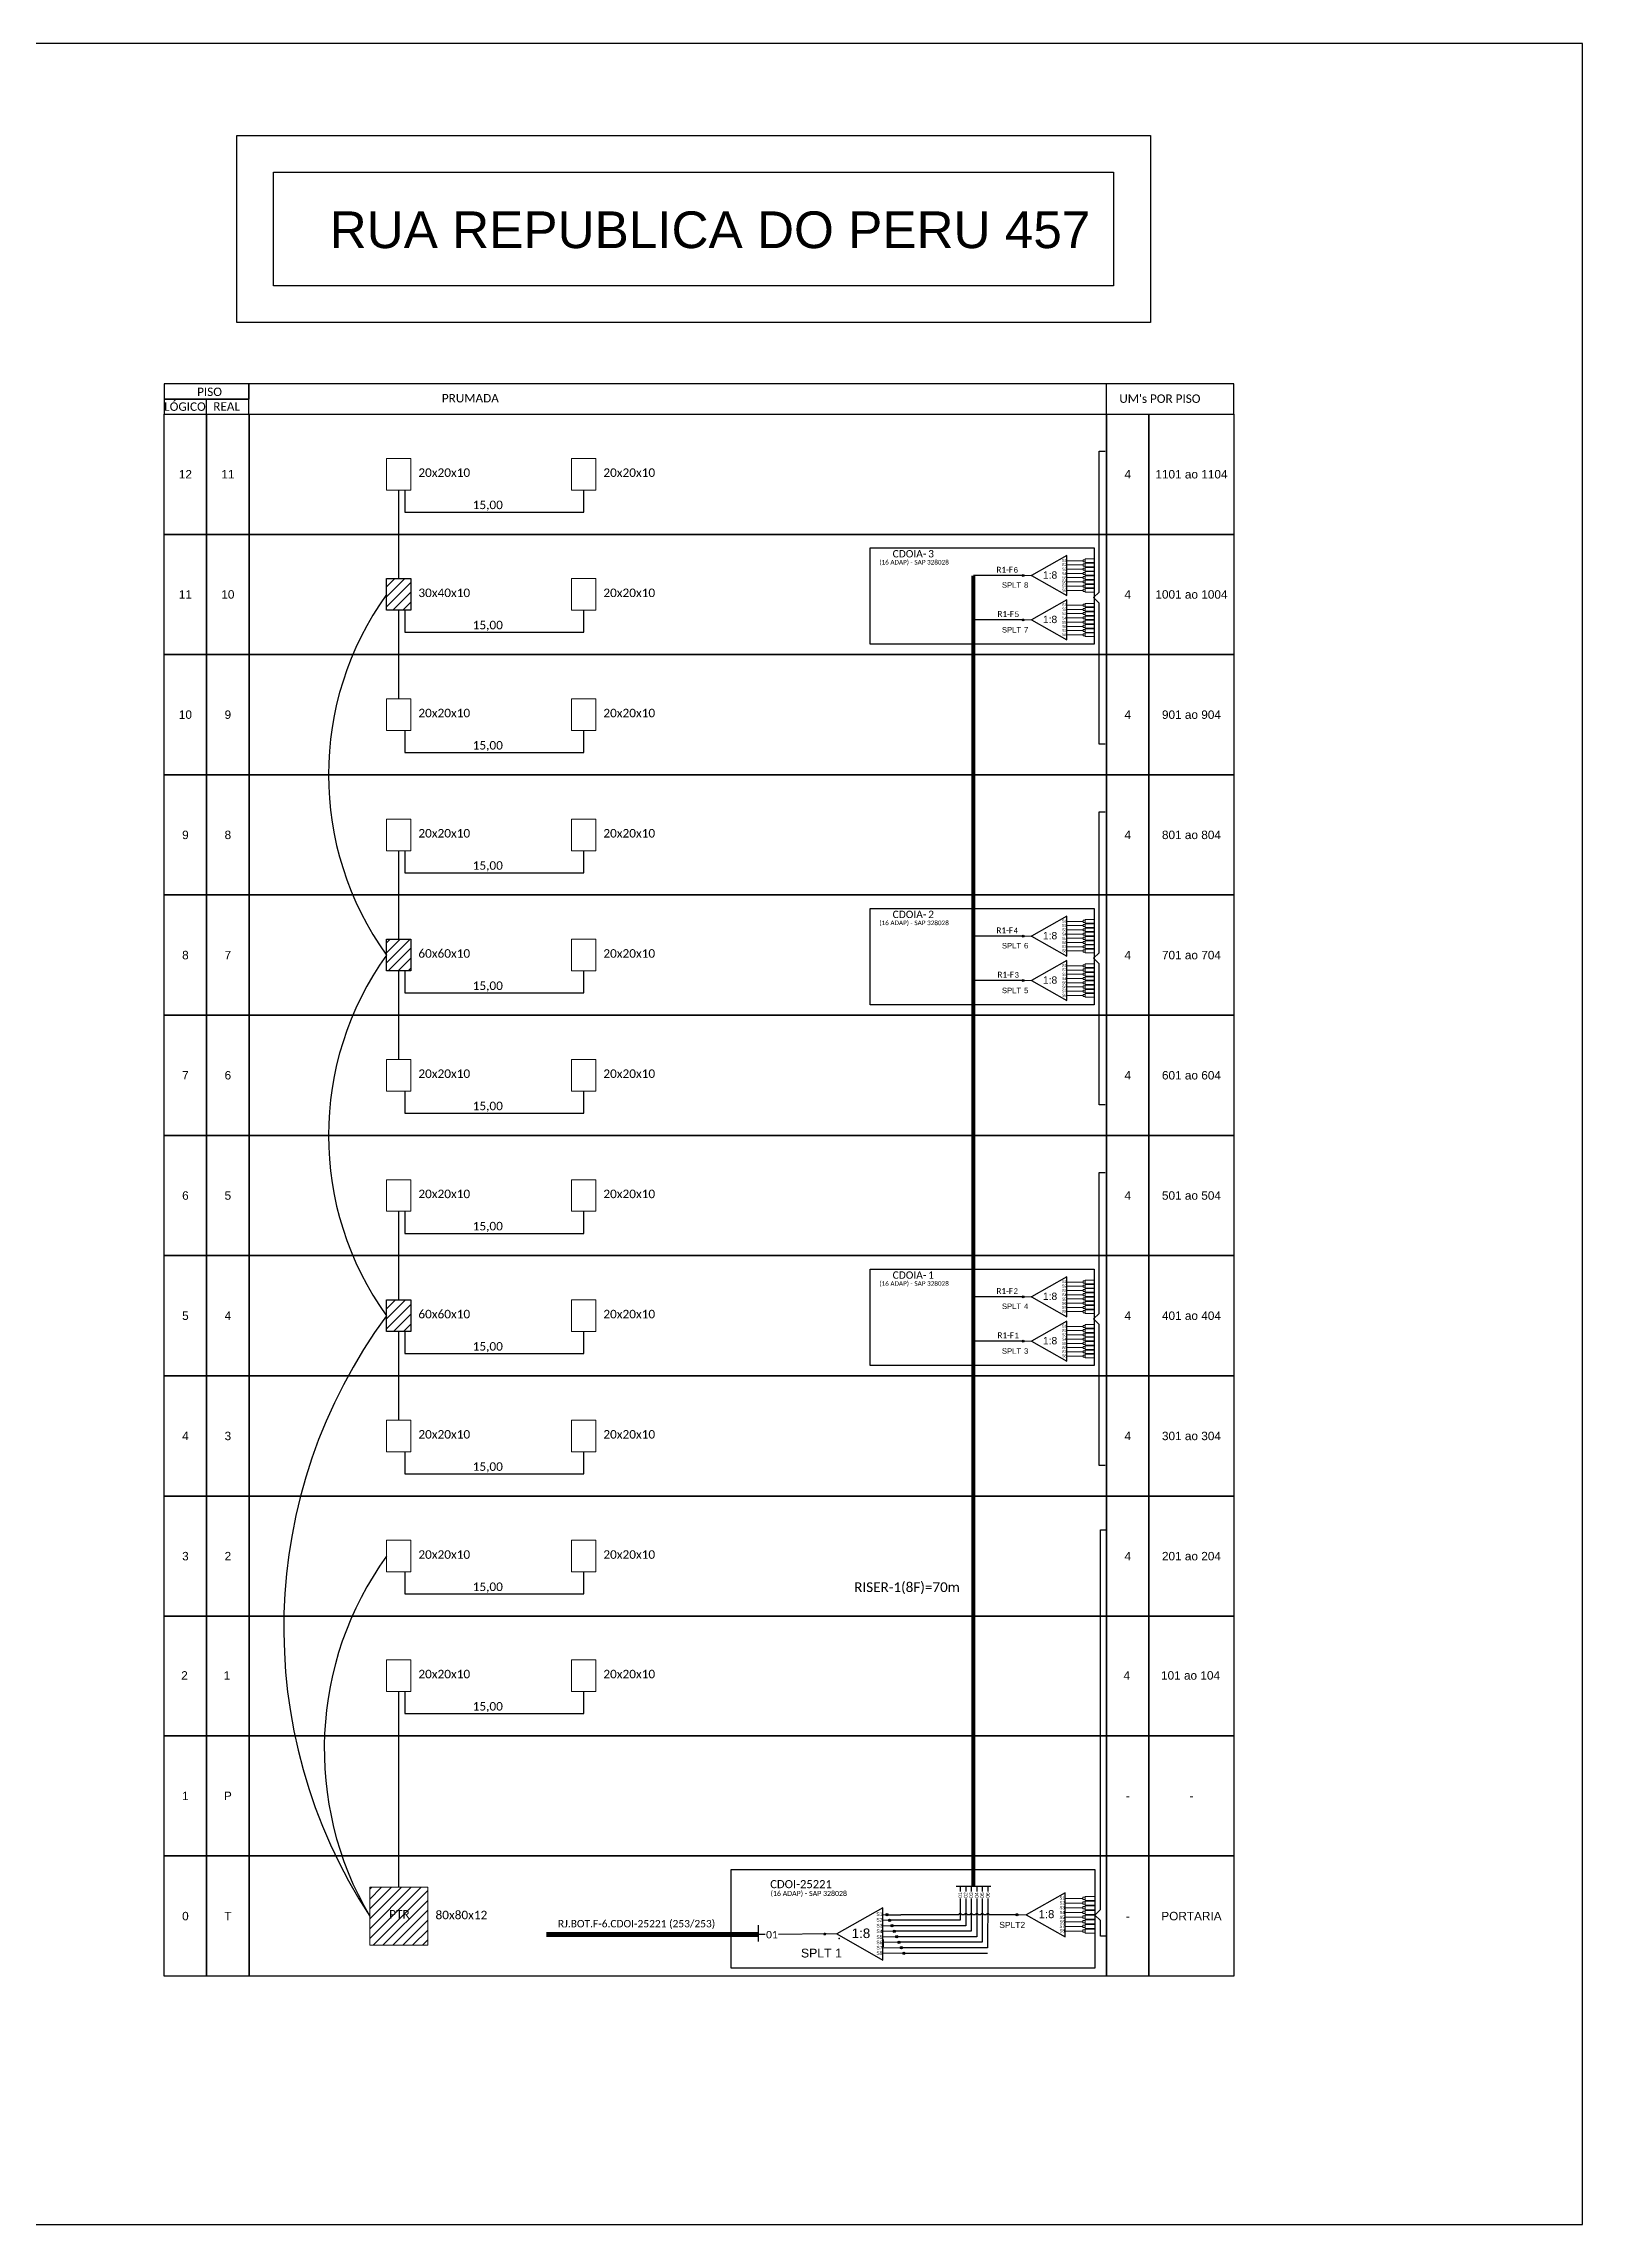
# Model space of a CAD drawing. Extents: x 2780 to 3619, y 705 to 1299.
# Drawn here: x 3199 to 3619, y 705 to 1299 of the extents above; entities that cross this region are included whole.
import ezdxf
from ezdxf.enums import TextEntityAlignment as Align

# ---------------------------------------------------------------- set-up
doc = ezdxf.new("R2010")
doc.units = 0
doc.styles.add('ARIAL', font='arial.ttf')
doc.styles.add('DIGICADE', font='arial.ttf')
doc.styles.get("Standard").update_dxf_attribs({"font": 'arial.ttf'})
doc.styles.add('WMF-Calibri0', font='calibri.ttf')
doc.linetypes.add('RESERVA', pattern='A,0.5,-0.15,["RESERVA",Standard,S=0.18,R=0,X=0,Y=-0.1],-1.3', length=1.95)
pattern_1 = [(45, (-530.6392, 0), (-1.3470384, 1.3470384), [])]

# ---------------------------------------------------------------- blocks, each defined once
blk = doc.blocks.new('SPLT_1-8_SC-APC')
at = {"color": 1}
blk.add_lwpolyline([(-7.37, -2.1), (-17.04, -7.55), (-7.37, -13), (-7.37, -2.1)], dxfattribs=at)
at = {"color": 3, "lineweight": 0}
for points in [[(-2.99, -3.51), (-7.37, -3.51)], [(-7.37, -4.66), (-2.99, -4.66)], [(-2.41, -3.02), (-2.41, -4)], [(-2.41, -3.02), (0, -3.02)], [(-2.41, -4), (0, -4)], [(-2.41, -4.17), (-2.41, -5.16)], [(-2.41, -4.17), (0, -4.17)], [(-2.41, -5.16), (0, -5.16)], [(-2.41, -5.32), (-2.41, -6.31)], [(-2.41, -5.32), (0, -5.32)], [(-7.37, -5.82), (-2.99, -5.82)], [(-7.37, -6.97), (-2.99, -6.97)], [(-7.37, -8.12), (-2.99, -8.12)], [(-7.37, -9.28), (-2.99, -9.28)], [(-7.37, -10.43), (-2.99, -10.43)], [(-2.41, -6.31), (0, -6.31)], [(-2.41, -6.48), (-2.41, -7.46)], [(-2.41, -6.48), (0, -6.48)], [(-2.41, -7.46), (0, -7.46)], [(-2.41, -7.63), (-2.41, -8.62)], [(-2.41, -7.63), (0, -7.63)], [(-2.41, -8.62), (0, -8.62)], [(-2.41, -8.78), (-2.41, -9.77)], [(-2.41, -8.78), (0, -8.78)], [(-2.41, -9.77), (0, -9.77)], [(-2.41, -9.94), (-2.41, -10.92)], [(-2.41, -9.94), (0, -9.94)], [(-7.37, -11.58), (-2.99, -11.58)], [(-2.41, -10.92), (0, -10.92)], [(-2.41, -11.09), (-2.41, -12.08)], [(-2.41, -11.09), (0, -11.09)], [(-2.41, -12.08), (0, -12.08)]]:
    blk.add_lwpolyline(points, dxfattribs=at)
for points in [[(-2.99, -3.22), (-2.41, -3.22), (-2.41, -3.8), (-2.99, -3.8)], [(-2.99, -4.38), (-2.41, -4.38), (-2.41, -4.95), (-2.99, -4.95)], [(-2.99, -5.53), (-2.41, -5.53), (-2.41, -6.1), (-2.99, -6.1)], [(-2.99, -6.68), (-2.41, -6.68), (-2.41, -7.26), (-2.99, -7.26)], [(-2.99, -7.84), (-2.41, -7.84), (-2.41, -8.41), (-2.99, -8.41)], [(-2.99, -8.99), (-2.41, -8.99), (-2.41, -9.56), (-2.99, -9.56)], [(-2.99, -10.14), (-2.41, -10.14), (-2.41, -10.72), (-2.99, -10.72)], [(-2.99, -11.3), (-2.41, -11.3), (-2.41, -11.87), (-2.99, -11.87)]]:
    blk.add_lwpolyline(points, close=True, dxfattribs=at)
at = {"color": 1, "lineweight": 0}
blk.add_lwpolyline([(-17.04, -7.55), (-19.26, -7.55)], dxfattribs=at)
at = {"color": 1, "style": 'ARIAL'}
for s, height, p in [('S1', 0.75, (-8.74, -3.78)), ('S2', 0.75, (-8.74, -4.97)), ('1:8', 2, (-13.91, -8.4)), ('S3', 0.75, (-8.74, -6.18)), ('S4', 0.75, (-8.74, -7.36)), ('S5', 0.75, (-8.74, -8.57)), ('S6', 0.75, (-8.74, -9.69)), ('S7', 0.75, (-8.74, -10.78)), ('S8', 0.75, (-8.74, -11.9))]:
    blk.add_text(s, height=height, dxfattribs=at).set_placement(p)
blk = doc.blocks.new('SPLT_1-8_DIV_DIR')
h = blk.add_hatch(color=3)
h.dxf.hatch_style = 1
edge = h.paths.add_edge_path()
edge.add_arc((12.77, 4.04), 0.242, 0, 360)
h = blk.add_hatch(color=3)
h.dxf.hatch_style = 1
edge = h.paths.add_edge_path()
edge.add_arc((13.27, 2.88), 0.242, 0, 360)
h = blk.add_hatch(color=3)
h.dxf.hatch_style = 1
edge = h.paths.add_edge_path()
edge.add_arc((13.77, 1.73), 0.242, 0, 360)
h = blk.add_hatch(color=3)
h.dxf.hatch_style = 1
edge = h.paths.add_edge_path()
edge.add_arc((14.27, 0.58), 0.242, 0, 360)
h = blk.add_hatch(color=3)
h.dxf.hatch_style = 1
edge = h.paths.add_edge_path()
edge.add_arc((14.77, -0.58), 0.242, 0, 360)
h = blk.add_hatch(color=3)
h.dxf.hatch_style = 1
edge = h.paths.add_edge_path()
edge.add_arc((15.27, -1.73), 0.242, 0, 360)
h = blk.add_hatch(color=3)
h.dxf.hatch_style = 1
edge = h.paths.add_edge_path()
edge.add_arc((15.77, -2.88), 0.242, 0, 360)
h = blk.add_hatch(color=3)
h.dxf.hatch_style = 1
edge = h.paths.add_edge_path()
edge.add_arc((16.27, -4.04), 0.242, 0, 360)
at = {"color": 1}
blk.add_lwpolyline([(11.89, 5.45), (2.22, 0), (11.89, -5.45), (11.89, 5.45)], dxfattribs=at)
at = {"color": 1, "lineweight": 0}
blk.add_lwpolyline([(2.22, 0), (0, 0)], dxfattribs=at)
at = {"color": 7, "lineweight": 0}
for points in [[(12.77, 4.04), (11.89, 4.04)], [(11.89, 2.88), (13.27, 2.88)], [(11.89, 1.73), (13.77, 1.73)], [(11.89, 0.58), (14.27, 0.58)], [(11.89, -0.58), (14.77, -0.58)], [(11.89, -1.73), (15.27, -1.73)], [(11.89, -2.88), (15.77, -2.88)], [(11.89, -4.04), (16.27, -4.04)]]:
    blk.add_lwpolyline(points, dxfattribs=at)
at = {"color": 3}
for centre in [(12.77, 4.04), (13.27, 2.88), (13.77, 1.73), (14.27, 0.58), (14.77, -0.58), (15.27, -1.73), (15.77, -2.88), (16.27, -4.04)]:
    blk.add_circle(centre, 0.242, dxfattribs=at)
at = {"color": 1, "style": 'ARIAL'}
for s, height, p in [('1:8', 2, (5.35, -0.85)), ('S1', 0.75, (10.52, 3.77)), ('S2', 0.75, (10.52, 2.58)), ('S3', 0.75, (10.52, 1.37)), ('S4', 0.75, (10.52, 0.19)), ('S5', 0.75, (10.52, -1.02)), ('S6', 0.75, (10.52, -2.14)), ('S7', 0.75, (10.52, -3.24)), ('S8', 0.75, (10.52, -4.36))]:
    blk.add_text(s, height=height, dxfattribs=at).set_placement(p)

msp = doc.modelspace()

# ---------------------------------------------------------------- hatches: boundary and pattern name
h = msp.add_hatch()
h.set_pattern_fill('ANSI31', color=1, scale=0.6)
h.set_pattern_definition(pattern_1)
h.paths.add_polyline_path([(3296.24, 1153.3), (3292.93, 1153.3), (3292.93, 1144.68), (3299.55, 1144.68), (3299.55, 1153.3)])
h = msp.add_hatch(color=3)
h.dxf.hatch_style = 1
edge = h.paths.add_edge_path()
edge.add_arc((3466.43, 1154.13), 0.256, 0, 360)
h = msp.add_hatch(color=3)
h.dxf.hatch_style = 1
edge = h.paths.add_edge_path()
edge.add_arc((3466.43, 1142.04), 0.256, 0, 360)
h = msp.add_hatch()
h.set_pattern_fill('ANSI31', color=1, scale=0.6)
h.set_pattern_definition(pattern_1)
h.paths.add_polyline_path([(3296.24, 1055.07), (3292.93, 1055.07), (3292.93, 1046.45), (3299.55, 1046.45), (3299.55, 1055.07)])
h = msp.add_hatch(color=3)
h.dxf.hatch_style = 1
edge = h.paths.add_edge_path()
edge.add_arc((3466.43, 1055.9), 0.256, 0, 360)
h = msp.add_hatch(color=3)
h.dxf.hatch_style = 1
edge = h.paths.add_edge_path()
edge.add_arc((3466.43, 1043.81), 0.256, 0, 360)
h = msp.add_hatch()
h.set_pattern_fill('ANSI31', color=1, scale=0.6)
h.set_pattern_definition(pattern_1)
h.paths.add_polyline_path([(3296.24, 956.84), (3292.93, 956.84), (3292.93, 948.22), (3299.55, 948.22), (3299.55, 956.84)])
h = msp.add_hatch(color=3)
h.dxf.hatch_style = 1
edge = h.paths.add_edge_path()
edge.add_arc((3466.43, 957.67), 0.256, 0, 360)
h = msp.add_hatch(color=3)
h.dxf.hatch_style = 1
edge = h.paths.add_edge_path()
edge.add_arc((3466.43, 945.57), 0.256, 0, 360)
h = msp.add_hatch()
h.set_pattern_fill('ANSI31', color=1, scale=0.6)
h.set_pattern_definition([(45, (2511.7327, 3468.156), (-1.3470384, 1.3470384), [])])
h.paths.add_polyline_path([(3304.14, 781.09), (3304.14, 796.9), (3288.34, 796.9), (3288.34, 781.09)])
h.paths.add_polyline_path([(3293.07, 787.73), (3299.88, 787.73), (3299.88, 791.2), (3293.07, 791.2)], flags=24)
h = msp.add_hatch(color=3)
h.dxf.hatch_style = 1
edge = h.paths.add_edge_path()
edge.add_arc((3412.32, 784.11), 0.41, 0, 360)
h = msp.add_hatch(color=3)
h.dxf.hatch_style = 1
edge = h.paths.add_edge_path()
edge.add_arc((3464.73, 789.37), 0.282, 0, 360)

# ---------------------------------------------------------------- linework, layer by layer
at = {"color": 5}
msp.add_line((3448.11, 797.16), (3457.56, 797.16), dxfattribs=at)
at = {"color": 3}
msp.add_line((3429.32, 789.37), (3433.06, 789.37), dxfattribs=at)
for points in [[(2780.21, 705.02), (3618.77, 705.02), (3618.77, 1299.02), (2780.21, 1299.02), (2780.21, 705.02)], [(3255.45, 1198.11), (3523.82, 1198.11), (3523.82, 1206.33), (3255.45, 1206.33), (3255.45, 1206.33), (3255.45, 1202.22)], [(3489.07, 1198.11), (3489.07, 1206.33)], [(3243.88, 1198.11), (3243.88, 1202.22)]]:
    msp.add_lwpolyline(points)
at = {"color": 2}
for points in [[(3501.05, 1223.09), (3252.1, 1223.09), (3252.1, 1274.02), (3501.05, 1274.02)], [(3491.05, 1233.09), (3262.1, 1233.09), (3262.1, 1264.02), (3491.05, 1264.02)]]:
    msp.add_lwpolyline(points, close=True, dxfattribs=at)
for points in [[(3232.3, 1202.22), (3255.45, 1202.22), (3255.45, 1206.33), (3232.3, 1206.33)], [(3232.3, 1198.11), (3255.45, 1198.11), (3255.45, 1202.22), (3232.3, 1202.22)], [(3232.34, 1198.11), (3243.91, 1198.11), (3243.91, 1165.36), (3232.34, 1165.36)], [(3243.91, 1198.11), (3255.48, 1198.11), (3255.48, 1165.36), (3243.91, 1165.36)], [(3255.48, 1198.11), (3489.1, 1198.11), (3489.1, 1165.36), (3255.48, 1165.36)], [(3489.1, 1198.11), (3500.67, 1198.11), (3500.67, 1165.36), (3489.1, 1165.36)], [(3500.67, 1198.11), (3523.82, 1198.11), (3523.82, 1165.36), (3500.67, 1165.36)], [(3232.34, 1165.36), (3243.91, 1165.36), (3243.91, 1132.62), (3232.34, 1132.62)], [(3243.91, 1165.36), (3255.48, 1165.36), (3255.48, 1132.62), (3243.91, 1132.62)], [(3255.48, 1165.36), (3489.1, 1165.36), (3489.1, 1132.62), (3255.48, 1132.62)], [(3489.1, 1165.36), (3500.67, 1165.36), (3500.67, 1132.62), (3489.1, 1132.62)], [(3500.67, 1165.36), (3523.82, 1165.36), (3523.82, 1132.62), (3500.67, 1132.62)], [(3232.34, 1132.62), (3243.91, 1132.62), (3243.91, 1099.87), (3232.34, 1099.87)], [(3243.91, 1132.62), (3255.48, 1132.62), (3255.48, 1099.87), (3243.91, 1099.87)], [(3255.48, 1132.62), (3489.1, 1132.62), (3489.1, 1099.87), (3255.48, 1099.87)], [(3489.1, 1132.62), (3500.67, 1132.62), (3500.67, 1099.87), (3489.1, 1099.87)], [(3500.67, 1132.62), (3523.82, 1132.62), (3523.82, 1099.87), (3500.67, 1099.87)], [(3232.34, 1099.87), (3243.91, 1099.87), (3243.91, 1067.13), (3232.34, 1067.13)], [(3243.91, 1099.87), (3255.48, 1099.87), (3255.48, 1067.13), (3243.91, 1067.13)], [(3255.48, 1099.87), (3489.1, 1099.87), (3489.1, 1067.13), (3255.48, 1067.13)], [(3489.1, 1099.87), (3500.67, 1099.87), (3500.67, 1067.13), (3489.1, 1067.13)], [(3500.67, 1099.87), (3523.82, 1099.87), (3523.82, 1067.13), (3500.67, 1067.13)], [(3232.34, 1067.13), (3243.91, 1067.13), (3243.91, 1034.39), (3232.34, 1034.39)], [(3243.91, 1067.13), (3255.48, 1067.13), (3255.48, 1034.39), (3243.91, 1034.39)], [(3255.48, 1067.13), (3489.1, 1067.13), (3489.1, 1034.39), (3255.48, 1034.39)], [(3489.1, 1067.13), (3500.67, 1067.13), (3500.67, 1034.39), (3489.1, 1034.39)], [(3500.67, 1067.13), (3523.82, 1067.13), (3523.82, 1034.39), (3500.67, 1034.39)], [(3232.34, 1034.39), (3243.91, 1034.39), (3243.91, 1001.64), (3232.34, 1001.64)], [(3243.91, 1034.39), (3255.48, 1034.39), (3255.48, 1001.64), (3243.91, 1001.64)], [(3255.48, 1034.39), (3489.1, 1034.39), (3489.1, 1001.64), (3255.48, 1001.64)], [(3489.1, 1034.39), (3500.67, 1034.39), (3500.67, 1001.64), (3489.1, 1001.64)], [(3500.67, 1034.39), (3523.82, 1034.39), (3523.82, 1001.64), (3500.67, 1001.64)], [(3232.34, 1001.64), (3243.91, 1001.64), (3243.91, 968.9), (3232.34, 968.9)], [(3243.91, 1001.64), (3255.48, 1001.64), (3255.48, 968.9), (3243.91, 968.9)], [(3255.48, 1001.64), (3489.1, 1001.64), (3489.1, 968.9), (3255.48, 968.9)], [(3489.1, 1001.64), (3500.67, 1001.64), (3500.67, 968.9), (3489.1, 968.9)], [(3500.67, 1001.64), (3523.82, 1001.64), (3523.82, 968.9), (3500.67, 968.9)], [(3232.34, 968.9), (3243.91, 968.9), (3243.91, 936.16), (3232.34, 936.16)], [(3243.91, 968.9), (3255.48, 968.9), (3255.48, 936.16), (3243.91, 936.16)], [(3255.48, 968.9), (3489.1, 968.9), (3489.1, 936.16), (3255.48, 936.16)], [(3489.1, 968.9), (3500.67, 968.9), (3500.67, 936.16), (3489.1, 936.16)], [(3500.67, 968.9), (3523.82, 968.9), (3523.82, 936.16), (3500.67, 936.16)], [(3232.34, 936.16), (3243.91, 936.16), (3243.91, 903.41), (3232.34, 903.41)], [(3243.91, 936.16), (3255.48, 936.16), (3255.48, 903.41), (3243.91, 903.41)], [(3255.48, 936.16), (3489.1, 936.16), (3489.1, 903.41), (3255.48, 903.41)], [(3489.1, 936.16), (3500.67, 936.16), (3500.67, 903.41), (3489.1, 903.41)], [(3500.67, 936.16), (3523.82, 936.16), (3523.82, 903.41), (3500.67, 903.41)], [(3232.34, 903.41), (3243.91, 903.41), (3243.91, 870.67), (3232.34, 870.67)], [(3243.91, 903.41), (3255.48, 903.41), (3255.48, 870.67), (3243.91, 870.67)], [(3255.48, 903.41), (3489.1, 903.41), (3489.1, 870.67), (3255.48, 870.67)], [(3489.1, 903.41), (3500.67, 903.41), (3500.67, 870.67), (3489.1, 870.67)], [(3500.67, 903.41), (3523.82, 903.41), (3523.82, 870.67), (3500.67, 870.67)], [(3232.34, 870.67), (3243.91, 870.67), (3243.91, 838.11), (3232.34, 838.11)], [(3243.91, 870.67), (3255.48, 870.67), (3255.48, 838.11), (3243.91, 838.11)], [(3255.48, 870.67), (3489.1, 870.67), (3489.1, 838.11), (3255.48, 838.11)], [(3489.1, 870.67), (3500.67, 870.67), (3500.67, 838.11), (3489.1, 838.11)], [(3500.67, 870.67), (3523.82, 870.67), (3523.82, 838.11), (3500.67, 838.11)], [(3232.34, 838.11), (3243.91, 838.11), (3243.91, 805.37), (3232.34, 805.37)], [(3243.91, 838.11), (3255.48, 838.11), (3255.48, 805.37), (3243.91, 805.37)], [(3255.48, 838.11), (3489.1, 838.11), (3489.1, 805.37), (3255.48, 805.37)], [(3489.1, 838.11), (3500.67, 838.11), (3500.67, 805.37), (3489.1, 805.37)], [(3500.67, 838.11), (3523.82, 838.11), (3523.82, 805.37), (3500.67, 805.37)], [(3232.34, 805.37), (3243.91, 805.37), (3243.91, 772.62), (3232.34, 772.62)], [(3243.91, 805.37), (3255.48, 805.37), (3255.48, 772.62), (3243.91, 772.62)], [(3255.48, 805.37), (3489.1, 805.37), (3489.1, 772.62), (3255.48, 772.62)], [(3489.1, 805.37), (3500.67, 805.37), (3500.67, 772.62), (3489.1, 772.62)], [(3500.67, 805.37), (3523.82, 805.37), (3523.82, 772.62), (3500.67, 772.62)]]:
    msp.add_lwpolyline(points, close=True)
at = {"color": 3}
for points in [[(3488.77, 1108.2), (3487.12, 1108.2), (3487.12, 1146.61), (3485.55, 1148.12), (3487.12, 1149.62), (3487.12, 1188.01), (3488.77, 1188.01)], [(3296.24, 1153.3), (3296.24, 1177.42)], [(3297.9, 1177.42), (3297.9, 1171.42), (3346.65, 1171.42), (3346.65, 1177.42)], [(3296.24, 1120.56), (3296.24, 1144.68)], [(3297.9, 1144.68), (3297.9, 1138.68), (3346.65, 1138.68), (3346.65, 1144.68)], [(3297.9, 1111.94), (3297.9, 1105.94), (3346.65, 1105.94), (3346.65, 1111.94)], [(3488.77, 1009.97), (3487.12, 1009.97), (3487.12, 1048.38), (3485.55, 1049.89), (3487.12, 1051.39), (3487.12, 1089.78), (3488.77, 1089.78)], [(3296.24, 1055.07), (3296.24, 1079.19)], [(3297.9, 1079.19), (3297.9, 1073.19), (3346.65, 1073.19), (3346.65, 1079.19)], [(3296.24, 1022.33), (3296.24, 1046.45)], [(3297.9, 1046.45), (3297.9, 1040.45), (3346.65, 1040.45), (3346.65, 1046.45)], [(3297.9, 1013.71), (3297.9, 1007.71), (3346.65, 1007.71), (3346.65, 1013.71)], [(3488.77, 911.74), (3487.12, 911.74), (3487.12, 950.15), (3485.55, 951.65), (3487.12, 953.16), (3487.12, 991.55), (3488.77, 991.55)], [(3296.24, 956.84), (3296.24, 980.96)], [(3297.9, 980.96), (3297.9, 974.96), (3346.65, 974.96), (3346.65, 980.96)], [(3296.24, 924.09), (3296.24, 948.22)], [(3297.9, 948.22), (3297.9, 942.22), (3346.65, 942.22), (3346.65, 948.22)], [(3297.9, 915.47), (3297.9, 909.47), (3346.65, 909.47), (3346.65, 915.47)], [(3489.14, 783.51), (3487.49, 783.51), (3487.48, 787.77), (3485.92, 789.28), (3487.48, 790.79), (3487.48, 894.25), (3489.14, 894.25)], [(3297.9, 882.73), (3297.9, 876.73), (3346.65, 876.73), (3346.65, 882.73)], [(3296.24, 796.9), (3296.24, 850.17)], [(3297.9, 850.17), (3297.9, 844.17), (3346.65, 844.17), (3346.65, 850.17)], [(3412.73, 784.12), (3399.72, 783.99)], [(3396.1, 783.98), (3394.32, 783.98)]]:
    msp.add_lwpolyline(points, dxfattribs=at)
at = {"color": 0, "lineweight": 0}
for points in [[(3292.93, 1186.04), (3299.55, 1186.04), (3299.55, 1177.42), (3292.93, 1177.42)], [(3343.34, 1186.04), (3349.96, 1186.04), (3349.96, 1177.42), (3343.34, 1177.42)], [(3343.34, 1153.3), (3349.96, 1153.3), (3349.96, 1144.68), (3343.34, 1144.68)], [(3292.93, 1120.56), (3299.55, 1120.56), (3299.55, 1111.94), (3292.93, 1111.94)], [(3343.34, 1120.56), (3349.96, 1120.56), (3349.96, 1111.94), (3343.34, 1111.94)], [(3292.93, 1087.81), (3299.55, 1087.81), (3299.55, 1079.19), (3292.93, 1079.19)], [(3343.34, 1087.81), (3349.96, 1087.81), (3349.96, 1079.19), (3343.34, 1079.19)], [(3343.34, 1055.07), (3349.96, 1055.07), (3349.96, 1046.45), (3343.34, 1046.45)], [(3292.93, 1022.33), (3299.55, 1022.33), (3299.55, 1013.71), (3292.93, 1013.71)], [(3343.34, 1022.33), (3349.96, 1022.33), (3349.96, 1013.71), (3343.34, 1013.71)], [(3292.93, 989.58), (3299.55, 989.58), (3299.55, 980.96), (3292.93, 980.96)], [(3343.34, 989.58), (3349.96, 989.58), (3349.96, 980.96), (3343.34, 980.96)], [(3343.34, 956.84), (3349.96, 956.84), (3349.96, 948.22), (3343.34, 948.22)], [(3292.93, 924.09), (3299.55, 924.09), (3299.55, 915.47), (3292.93, 915.47)], [(3343.34, 924.09), (3349.96, 924.09), (3349.96, 915.47), (3343.34, 915.47)], [(3292.93, 891.35), (3299.55, 891.35), (3299.55, 882.73), (3292.93, 882.73)], [(3343.34, 891.35), (3349.96, 891.35), (3349.96, 882.73), (3343.34, 882.73)], [(3292.93, 858.79), (3299.55, 858.79), (3299.55, 850.17), (3292.93, 850.17)], [(3343.34, 858.79), (3349.96, 858.79), (3349.96, 850.17), (3343.34, 850.17)]]:
    msp.add_lwpolyline(points, close=True, dxfattribs=at)
at = {"color": 1}
for points in [[(3485.7, 1137.79), (3485.7, 1137.79), (3485.7, 1135.41), (3424.73, 1135.41), (3424.73, 1161.68), (3432.57, 1161.68)], [(3485.7, 1039.55), (3485.7, 1039.55), (3485.7, 1037.18), (3424.73, 1037.18), (3424.73, 1063.45), (3432.57, 1063.45)], [(3485.7, 941.32), (3485.7, 941.32), (3485.7, 938.95), (3424.73, 938.95), (3424.73, 965.22), (3432.57, 965.22)], [(3394.32, 782.12), (3394.32, 786.49)], [(3428.24, 782.66), (3428.24, 780.59)]]:
    msp.add_lwpolyline(points, dxfattribs=at)
for points in [[(3424.73, 1161.68), (3485.7, 1161.68), (3485.7, 1135.41), (3424.73, 1135.41)], [(3292.93, 1153.3), (3299.55, 1153.3), (3299.55, 1144.68), (3292.93, 1144.68)], [(3424.73, 1063.45), (3485.7, 1063.45), (3485.7, 1037.18), (3424.73, 1037.18)], [(3292.93, 1055.07), (3299.55, 1055.07), (3299.55, 1046.45), (3292.93, 1046.45)], [(3424.73, 965.22), (3485.7, 965.22), (3485.7, 938.95), (3424.73, 938.95)], [(3292.93, 956.84), (3299.55, 956.84), (3299.55, 948.22), (3292.93, 948.22)], [(3386.81, 801.73), (3485.92, 801.73), (3485.92, 774.85), (3386.81, 774.85)]]:
    msp.add_lwpolyline(points, close=True, dxfattribs=at)
at = {"color": 5, "const_width": 1.1}
msp.add_lwpolyline([(3452.83, 797.16), (3452.83, 1154.13)], dxfattribs=at)
at = {"color": 5}
for points in [[(3466.43, 1154.13), (3452.83, 1154.13)], [(3466.43, 1142.04), (3452.83, 1142.04)], [(3466.43, 1055.9), (3452.83, 1055.9)], [(3466.43, 1043.81), (3452.83, 1043.81)], [(3466.43, 957.67), (3452.83, 957.67)], [(3466.43, 945.57), (3452.83, 945.57)], [(3449.24, 797.16), (3449.24, 795.71)], [(3450.74, 797.15), (3450.74, 795.7)], [(3452.24, 797.15), (3452.24, 795.69)], [(3453.74, 797.14), (3453.74, 795.69)], [(3455.23, 797.13), (3455.23, 795.68)], [(3456.73, 797.13), (3456.73, 795.68)], [(3449.27, 793.8), (3449.25, 787.87), (3429.97, 787.87)], [(3450.77, 793.8), (3450.74, 786.37), (3430.31, 786.37)], [(3452.27, 793.79), (3452.24, 784.87), (3430.96, 784.87)], [(3453.77, 793.78), (3453.73, 783.38), (3431.61, 783.38)], [(3455.27, 793.78), (3455.22, 781.88), (3432.26, 781.88)], [(3456.77, 793.77), (3456.71, 780.38), (3432.91, 780.38)], [(3429.01, 789.42), (3429.01, 789.42)]]:
    msp.add_lwpolyline(points, dxfattribs=at)
at = {"color": 1, "lineweight": 0}
msp.add_lwpolyline([(3288.34, 796.9), (3304.14, 796.9), (3304.14, 781.09), (3288.34, 781.09)], close=True, dxfattribs=at)
at = {"color": 1, "const_width": 1.36}
msp.add_lwpolyline([(3336.49, 783.99), (3394.32, 783.98)], dxfattribs=at)
at = {"color": 3}
msp.add_lwpolyline([(3464.73, 789.37), (3457.11, 789.37, 1), (3456.39, 789.37), (3455.61, 789.37, 1), (3454.89, 789.37), (3454.12, 789.37, 1), (3453.39, 789.37), (3452.61, 789.37, 0.897327), (3451.89, 789.37), (3451.12, 789.37, 1), (3450.39, 789.37), (3449.62, 789.37, 1), (3448.89, 789.37), (3433.06, 789.37)], format="xyb", dxfattribs=at)
at = {"color": 251, "linetype": 'RESERVA', "ltscale": 5}
msp.add_lwpolyline([(3433.87, 778.88), (3456.71, 778.88)], dxfattribs=at)
at = {"color": 3}
for centre, radius in [((3466.43, 1154.13), 0.256), ((3466.43, 1142.04), 0.256), ((3466.43, 1055.9), 0.256), ((3466.43, 1043.81), 0.256), ((3466.43, 957.67), 0.256), ((3466.43, 945.57), 0.256), ((3464.73, 789.37), 0.282)]:
    msp.add_circle(centre, radius, dxfattribs=at)
for centre, radius, start, end in [((3361.32, 1099.87), 84.2, 144.31703, 215.68297), ((3361.32, 1001.64), 84.2, 144.31703, 215.68297), ((3408.12, 867.46), 143.19, 143.555, 213.22821), ((3365.78, 834.5), 89.82, 144.20125, 210.43584)]:
    msp.add_arc(centre, radius, start, end, dxfattribs=at)
for p in [(3232.34, 1165.36), (3468.66, 1154.13), (3232.34, 1132.62), (3232.34, 1099.87), (3232.34, 1067.13), (3468.66, 1055.9), (3232.34, 1034.39), (3232.34, 1001.64), (3232.34, 968.9), (3468.66, 957.67), (3232.34, 936.16), (3232.34, 903.41), (3232.34, 870.67), (3232.34, 838.11), (3232.34, 805.37), (3416.29, 782.93)]:
    msp.add_point(p)

# ---------------------------------------------------------------- block references
for p in [(3485.7, 1161.68), (3485.7, 1149.58), (3485.7, 1063.45), (3485.7, 1051.35), (3485.7, 965.22), (3485.7, 953.12)]:
    msp.add_blockref('SPLT_1-8_SC-APC', p, dxfattribs=at)
at = {"xscale": 1.3, "yscale": 1.3, "zscale": 1.3}
msp.add_blockref('SPLT_1-8_DIV_DIR', (3412.73, 784.12), dxfattribs=at)
at = {"color": 3, "xscale": 1.1, "yscale": 1.1, "zscale": 1.1}
msp.add_blockref('SPLT_1-8_SC-APC', (3485.92, 797.67), dxfattribs=at)

# ---------------------------------------------------------------- texts
at = {"color": 2, "style": 'DIGICADE'}
msp.add_text('RUA REPUBLICA DO PERU 457', height=10, dxfattribs=at).set_placement((3277.44, 1243.32))
at = {"style": 'WMF-Calibri0'}
for s, height, p in [('  LÓGICO', 2.3, (3230.72, 1199)), ('     PISO', 2.3, (3237.27, 1203.03)), ('    REAL', 2.3, (3242.48, 1199.05)), ('PRUMADA', 2.3, (3308.01, 1201.29)), ("UM's POR PISO", 2.3, (3492.59, 1201.17)), ('20x20x10', 2.317, (3301.61, 1181.01)), ('20x20x10', 2.317, (3352.01, 1181.01)), ('15,00', 2.317, (3316.41, 1172.23)), ('30x40x10', 2.317, (3301.61, 1148.27)), ('20x20x10', 2.317, (3352.01, 1148.27)), ('15,00', 2.317, (3316.41, 1139.49)), ('20x20x10', 2.317, (3301.61, 1115.53)), ('20x20x10', 2.317, (3352.01, 1115.53)), ('15,00', 2.317, (3316.41, 1106.74)), ('20x20x10', 2.317, (3301.61, 1082.78)), ('20x20x10', 2.317, (3352.01, 1082.78)), ('15,00', 2.317, (3316.41, 1074)), ('60x60x10', 2.317, (3301.61, 1050.04)), ('20x20x10', 2.317, (3352.01, 1050.04)), ('15,00', 2.317, (3316.41, 1041.25)), ('20x20x10', 2.317, (3301.61, 1017.3)), ('20x20x10', 2.317, (3352.01, 1017.3)), ('15,00', 2.317, (3316.41, 1008.51)), ('20x20x10', 2.317, (3301.61, 984.55)), ('20x20x10', 2.317, (3352.01, 984.55)), ('15,00', 2.317, (3316.41, 975.77)), ('60x60x10', 2.317, (3301.61, 951.81)), ('20x20x10', 2.317, (3352.01, 951.81)), ('15,00', 2.317, (3316.41, 943.02)), ('20x20x10', 2.317, (3301.61, 919.06)), ('20x20x10', 2.317, (3352.01, 919.06)), ('15,00', 2.317, (3316.41, 910.28)), ('20x20x10', 2.317, (3301.61, 886.32)), ('20x20x10', 2.317, (3352.01, 886.32)), ('15,00', 2.317, (3316.41, 877.54)), ('20x20x10', 2.317, (3301.61, 853.76)), ('20x20x10', 2.317, (3352.01, 853.76)), ('15,00', 2.317, (3316.41, 844.98)), ('PTR', 2.317, (3293.65, 788.32)), ('80x80x12', 2.317, (3306.28, 788.14)), ('01', 2, (3396.36, 782.94))]:
    msp.add_text(s, height=height, dxfattribs=at).set_placement(p)
at = {"style": 'ARIAL'}
for s, p in [('12', (3238.13, 1181.73)), ('11', (3249.7, 1181.73)), ('4', (3494.89, 1181.73)), ('1101 ao 1104', (3512.25, 1181.73)), ('11', (3238.13, 1148.99)), ('10', (3249.7, 1148.99)), ('4', (3494.89, 1148.99)), ('1001 ao 1004', (3512.25, 1148.99)), ('10', (3238.13, 1116.25)), ('9', (3249.7, 1116.25)), ('4', (3494.89, 1116.25)), ('901 ao 904', (3512.25, 1116.25)), ('9', (3238.13, 1083.5)), ('8', (3249.7, 1083.5)), ('4', (3494.89, 1083.5)), ('801 ao 804', (3512.25, 1083.5)), ('8', (3238.13, 1050.76)), ('7', (3249.7, 1050.76)), ('4', (3494.89, 1050.76)), ('701 ao 704', (3512.25, 1050.76)), ('7', (3238.13, 1018.02)), ('6', (3249.7, 1018.02)), ('4', (3494.89, 1018.02)), ('601 ao 604', (3512.25, 1018.02)), ('6', (3238.13, 985.27)), ('5', (3249.7, 985.27)), ('4', (3494.89, 985.27)), ('501 ao 504', (3512.25, 985.27)), ('5', (3238.13, 952.53)), ('4', (3249.7, 952.53)), ('4', (3494.89, 952.53)), ('401 ao 404', (3512.25, 952.53)), ('4', (3238.13, 919.78)), ('3', (3249.7, 919.78)), ('4', (3494.89, 919.78)), ('301 ao 304', (3512.25, 919.78)), ('3', (3238.13, 887.04)), ('2', (3249.7, 887.04)), ('4', (3494.89, 887.04)), ('201 ao 204', (3512.25, 887.04)), ('2', (3237.88, 854.55)), ('1', (3249.45, 854.55)), ('4', (3494.64, 854.55)), ('101 ao 104', (3512, 854.55)), ('1', (3238.13, 821.74)), ('P', (3249.7, 821.74)), ('-', (3494.89, 821.74)), ('-', (3512.25, 821.74)), ('0', (3238.13, 789)), ('T', (3249.7, 789)), ('PORTARIA', (3512.25, 789)), ('-', (3494.89, 789))]:
    msp.add_text(s, height=2.3, dxfattribs=at).set_placement(p, align=Align.MIDDLE_CENTER)
at = {"color": 1, "style": 'WMF-Calibri0'}
for height, p in [(1.25, (3436.68, 1157.14)), (1.25, (3436.68, 1058.91)), (1.25, (3436.68, 960.68)), (1.375, (3407.98, 794.48))]:
    msp.add_text('(16 ADAP) - SAP 328028', height=height, dxfattribs=at).set_placement(p, align=Align.CENTER)
for s, height, p in [('CDOIA-', 2, (3430.83, 1159.07)), ('3', 2, (3440.51, 1159.07)), ('CDOIA-', 2, (3430.83, 1060.84)), ('2', 2, (3440.51, 1060.84)), ('CDOIA-', 2, (3430.83, 962.6)), ('1', 2, (3440.51, 962.6)), ('CDOI-25221', 2.2, (3397.47, 796.6)), ('RJ.BOT.F-6.CDOI-25221 (253/253)', 2, (3339.64, 785.93))]:
    msp.add_text(s, height=height, dxfattribs=at).set_placement(p)
at = {"color": 5, "style": 'WMF-Calibri0'}
for s, height, p in [('R1-F', 1.6, (3459.12, 1154.92)), ('R1-F', 1.6, (3459.39, 1142.88)), ('R1-F', 1.6, (3459.12, 1056.69)), ('R1-F', 1.6, (3459.39, 1044.64)), ('R1-F', 1.6, (3459.12, 958.46)), ('R1-F', 1.6, (3459.39, 946.41)), ('RISER-1(8F)=70m', 2.6457, (3420.35, 877.26))]:
    msp.add_text(s, height=height, dxfattribs=at).set_placement(p)
at = {"color": 5, "style": 'ARIAL'}
for s, p in [('6', (3464.4, 1154.94)), ('5', (3464.67, 1142.84)), ('4', (3464.4, 1056.71)), ('3', (3464.67, 1044.61)), ('2', (3464.4, 958.48)), ('1', (3464.67, 946.38))]:
    msp.add_text(s, height=1.5, dxfattribs=at).set_placement(p, align=Align.CENTER)
at = {"color": 7, "style": 'ARIAL'}
for s, p in [('SPLT', (3463.22, 1150.8)), ('8', (3467.21, 1150.8)), ('SPLT', (3463.22, 1138.61)), ('7', (3467.21, 1138.61)), ('SPLT', (3463.22, 1052.57)), ('6', (3467.21, 1052.57)), ('SPLT', (3463.22, 1040.38)), ('5', (3467.21, 1040.38)), ('SPLT', (3463.22, 954.34)), ('4', (3467.21, 954.34)), ('SPLT', (3463.22, 942.15)), ('3', (3467.21, 942.15))]:
    msp.add_text(s, height=1.5, dxfattribs=at).set_placement(p, align=Align.CENTER)
at = {"style": 'ARIAL'}
for s, p in [('01', (3449.23, 794.72)), ('02', (3450.73, 794.71)), ('03', (3452.23, 794.7)), ('04', (3453.73, 794.7)), ('05', (3455.23, 794.69)), ('06', (3456.73, 794.69))]:
    msp.add_text(s, height=0.992, rotation=90, dxfattribs=at).set_placement(p, align=Align.MIDDLE_CENTER)
msp.add_text('SPLT2', height=1.65, dxfattribs=at).set_placement((3463.42, 785.77), align=Align.CENTER)
at = {"color": 7, "style": 'ARIAL'}
msp.add_text('SPLT 1', height=2.4, dxfattribs=at).set_placement((3405.84, 777.72))

doc.saveas('drawing.dxf')
